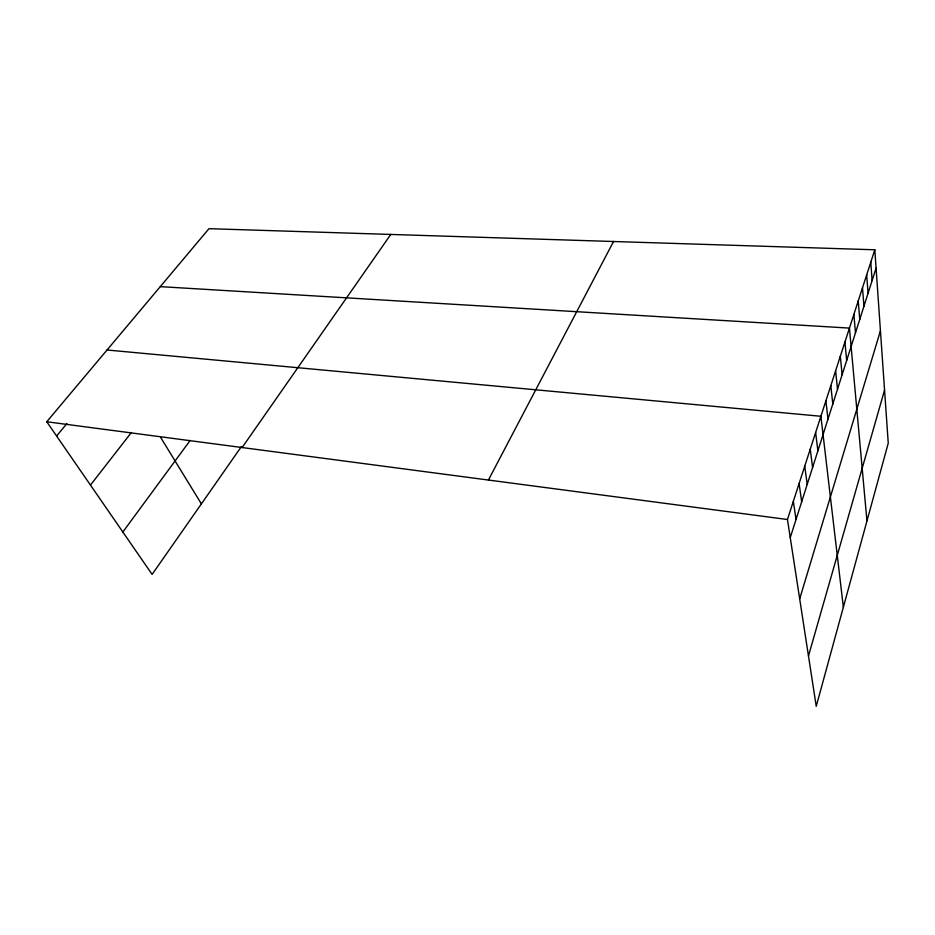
<?xml version="1.0" encoding="UTF-8"?>
<svg xmlns="http://www.w3.org/2000/svg" width="935" height="935" viewBox="0 0 935 935"><rect width="100%" height="100%" fill="white"/><g stroke="black" fill="none" stroke-linecap="round" stroke-linejoin="round"><path stroke-width="1.4" d="M808.471 655.973L884.557 390.094M799.682 598.891L880.443 330.768M790.25 537.625L876.083 268.123M874.809 249.785L888.25 443.19L816.232 706.322L787.457 519.509L874.809 249.785L208.972 228.678L46.75 421.755L152.113 574.417L241.405 446.579M488.421 480.041L613.535 241.51M242.13 447.538L390.783 234.44M122.847 532.015L190.214 440.385M90.461 485.09L131.391 432.484M56.591 436.014L66.876 423.578M160.282 286.636L849.447 328.103L866.955 520.982M107.046 349.994L820.895 416.274L843.358 607.189M46.75 421.755L787.457 519.509M160.832 437.72L201.387 503.871M793.347 501.312L796.024 519.498M799.109 483.535L801.669 501.768M804.743 466.156L807.197 484.435M810.248 449.162L812.597 467.465M815.624 432.531L817.88 450.869M825.897 400.811L827.978 419.196M830.806 385.676L832.793 404.072M835.61 370.844L837.515 389.252M840.308 356.305L842.131 374.725M844.924 342.07L846.666 360.478M853.877 314.417L855.478 332.825M858.225 300.988L859.756 319.384M862.491 287.828L863.952 306.212M866.675 274.902L868.077 293.274M870.777 262.232L872.121 280.582"/></g></svg>
